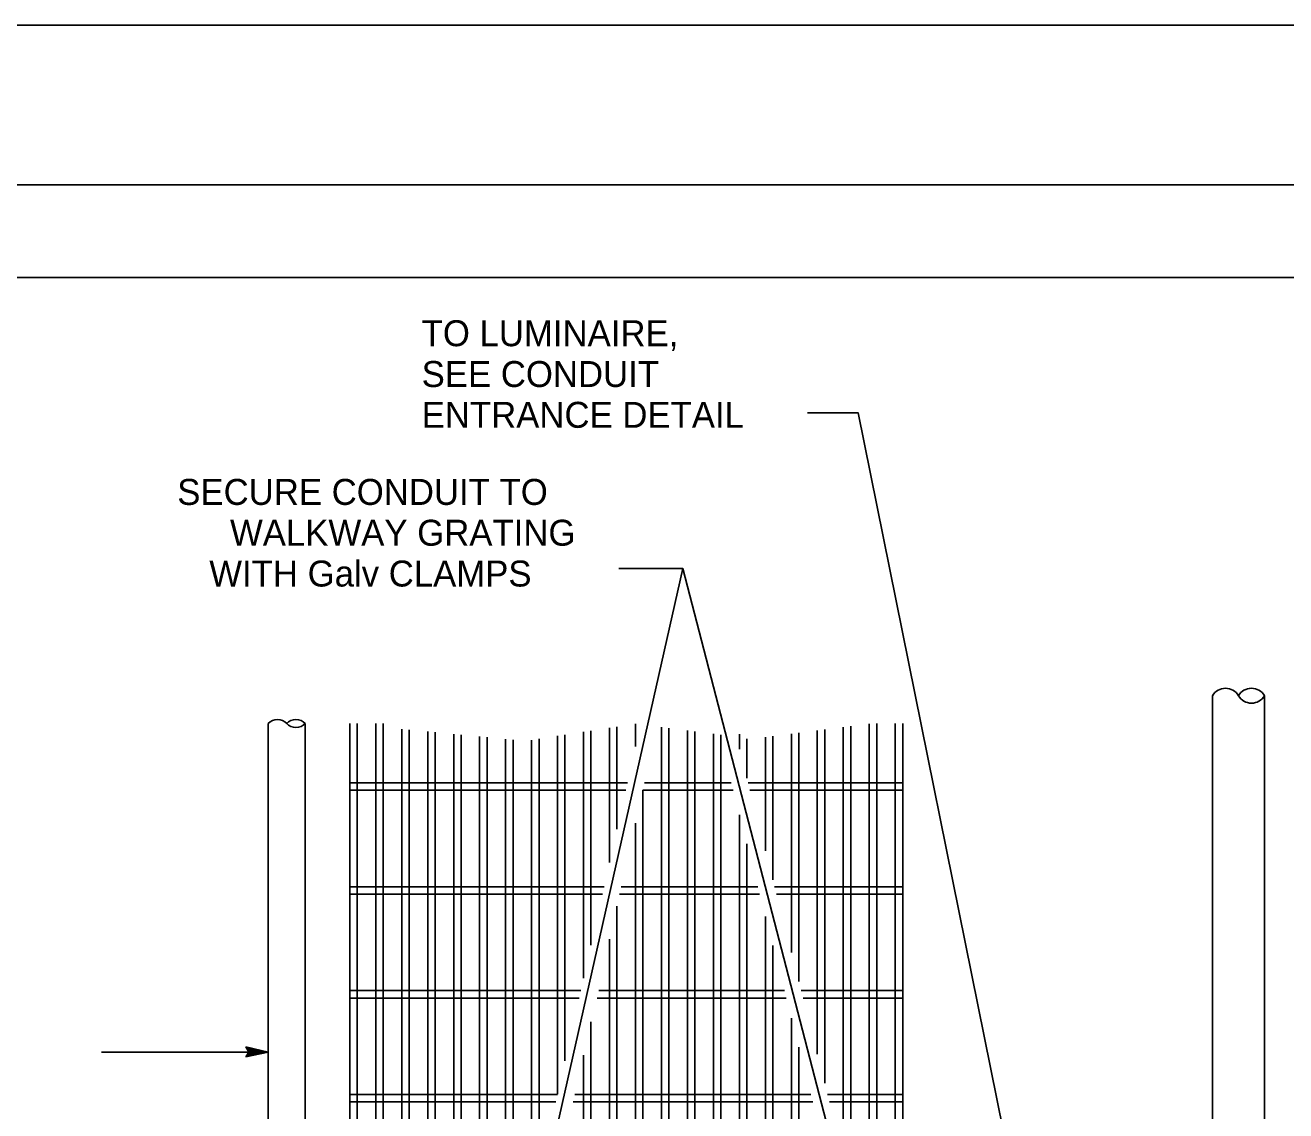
# Model space of a CAD drawing. Extents: x -894 to 866, y -472 to 714.
# Drawn here: x -269.4 to 70.3, y 420.9 to 713.6 of the extents above; entities that cross this region are included whole.
import ezdxf

# ---------------------------------------------------------------- set-up
doc = ezdxf.new("R2010")
doc.units = 0
for name, color, linetype in [('56 Stage 3 Anno', 7, 'Continuous'), ('57 Undefined', 7, 'Continuous'), ('60 Nongeo Data', 7, 'Continuous'), ('border_PLOTTING-ELEMENTS', 7, 'Continuous'), ('border_rw_22x34_Cut_Lines', 7, 'Continuous'), ('border_SHEET', 7, 'Continuous')]:
    doc.layers.add(name, color=color, linetype=linetype)

msp = doc.modelspace()

# ---------------------------------------------------------------- linework, layer by layer
at = {"layer": '56 Stage 3 Anno'}
for p, q in [((-130.15, 399.06), (-92.18, 567.12)), ((-109.44, 567.12), (-92.18, 567.12)), ((-48.72, 399.12), (-92.18, 567.12)), ((-248.88, 436.71), (-203.98, 436.71)), ((-210, 435.47), (-209.18, 436.79)), ((-203.98, 436.71), (-210, 435.47)), ((-210, 435.47), (-210, 435.47)), ((-209.18, 436.79), (-209.96, 438.14)), ((-209.96, 438.14), (-209.96, 438.14)), ((-209.96, 438.14), (-203.98, 436.71)), ((-205.37, 436.73), (-209.76, 435.83)), ((-209.75, 437.79), (-205.36, 436.74)), ((-206.74, 436.76), (-209.58, 436.17)), ((-209.52, 437.42), (-206.74, 436.76)), ((-209.35, 437.07), (-208.13, 436.78)), ((-208.13, 436.78), (-209.34, 436.53)), ((-203.98, 436.71), (-203.98, 436.71))]:
    msp.add_line(p, q, dxfattribs=at)
msp.add_lwpolyline([(-58.63, 609.1), (-44.99, 609.1), (-2.46, 398.84)], dxfattribs=at)
at = {"layer": '60 Nongeo Data'}
for p, q in [((50.52, 235.84), (50.52, 532.84)), ((64.52, 235.84), (64.52, 532.84)), ((-203.98, 416.34), (-203.98, 525.34)), ((-193.98, 416.34), (-193.98, 525.34)), ((-181.98, 401.2), (-181.98, 525.34)), ((-179.98, 398.39), (-179.98, 525.34)), ((-174.98, 399.73), (-174.98, 525.34)), ((-172.98, 399.73), (-172.98, 525.34)), ((-167.98, 398.84), (-167.98, 523.82)), ((-165.98, 398.84), (-165.98, 523.63)), ((-116.98, 465.6), (-116.98, 523.38)), ((-111.98, 487.91), (-111.98, 524.17)), ((-109.98, 496.83), (-109.98, 524.48)), ((-104.98, 519.13), (-104.98, 525.23)), ((-97.98, 398.84), (-97.98, 524.34)), ((-95.98, 398.84), (-95.98, 524.09)), ((-90.98, 398.84), (-90.98, 523.45)), ((-88.98, 398.84), (-88.98, 523.19)), ((-55.98, 436.24), (-55.98, 523.44)), ((-53.98, 428.41), (-53.98, 523.69)), ((-48.98, 408.85), (-48.98, 524.34)), ((-46.98, 399.12), (-46.98, 524.59)), ((-41.98, 399.12), (-41.98, 525.23)), ((-39.98, 399.12), (-39.98, 525.34)), ((-34.98, 398.84), (-34.98, 525.34)), ((-32.98, 398.84), (-32.98, 525.34)), ((-160.98, 398.84), (-160.98, 523.15)), ((-158.98, 398.84), (-158.98, 522.96)), ((-153.98, 398.84), (-153.98, 522.48)), ((-151.98, 398.84), (-151.98, 522.29)), ((-146.98, 398.84), (-146.98, 521.82)), ((-144.98, 398.84), (-144.98, 521.63)), ((-139.98, 398.84), (-139.98, 521.15)), ((-137.98, 399.06), (-137.98, 520.96)), ((-132.98, 399.06), (-132.98, 520.87)), ((-130.98, 403.16), (-130.98, 521.19)), ((-125.98, 425.46), (-125.98, 521.97)), ((-123.98, 434.38), (-123.98, 522.28)), ((-118.98, 456.68), (-118.98, 523.07)), ((-83.98, 398.84), (-83.98, 522.56)), ((-81.98, 398.84), (-81.98, 522.3)), ((-76.98, 518.41), (-76.98, 522.45)), ((-74.98, 510.59), (-74.98, 521.22)), ((-69.98, 491.02), (-69.98, 521.64)), ((-67.98, 483.2), (-67.98, 521.9)), ((-62.98, 463.63), (-62.98, 522.54)), ((-60.98, 455.8), (-60.98, 522.8)), ((-181.98, 509.34), (-107.18, 509.34)), ((-181.98, 507.34), (-107.63, 507.34)), ((-102.99, 507.34), (-78.67, 507.34)), ((-102.98, 398.84), (-102.98, 507.35)), ((-102.54, 509.34), (-79.18, 509.34)), ((-74.66, 509.34), (-32.98, 509.34)), ((-74.15, 507.34), (-32.98, 507.34)), ((-76.98, 398.84), (-76.98, 500.72)), ((-104.98, 398.84), (-104.98, 498.43)), ((-74.98, 398.84), (-74.98, 492.9)), ((-181.98, 481.34), (-113.46, 481.34)), ((-181.98, 479.34), (-113.9, 479.34)), ((-109.26, 479.34), (-71.52, 479.34)), ((-108.81, 481.34), (-72.03, 481.34)), ((-67.51, 481.34), (-32.98, 481.34)), ((-67, 479.34), (-32.98, 479.34)), ((-109.98, 398.84), (-109.98, 476.12)), ((-69.98, 398.84), (-69.98, 473.33)), ((-111.98, 398.84), (-111.98, 467.2)), ((-67.98, 398.84), (-67.98, 465.51)), ((-181.98, 453.34), (-119.73, 453.34)), ((-114.84, 453.34), (-64.87, 453.34)), ((-60.35, 453.34), (-32.98, 453.34)), ((-181.98, 451.34), (-120.18, 451.34)), ((-115.3, 451.34), (-64.36, 451.34)), ((-59.84, 451.34), (-32.98, 451.34)), ((-62.98, 398.84), (-62.98, 445.94)), ((-116.98, 398.84), (-116.98, 444.9)), ((-118.98, 398.84), (-118.98, 435.98)), ((-60.98, 398.84), (-60.98, 438.11)), ((-181.98, 425.34), (-126.01, 425.34)), ((-121.37, 425.34), (-57.72, 425.34)), ((-53.2, 425.34), (-32.98, 425.34)), ((-181.98, 423.34), (-126.46, 423.34)), ((-121.82, 423.34), (-57.21, 423.34)), ((-52.69, 423.34), (-32.98, 423.34))]:
    msp.add_line(p, q, dxfattribs=at)
for centre, radius, start, end in [((54.02, 530.81), 4.04, 30.0503, 149.9497), ((61.02, 530.81), 4.04, 30.0503, 149.9497), ((61.02, 534.86), 4.04, 210.0503, 329.9497), ((-201.48, 522.96), 3.45, 43.4994, 136.5006), ((-196.48, 522.96), 3.45, 43.4994, 136.5006), ((-196.48, 527.71), 3.45, 223.4994, 316.5006)]:
    msp.add_arc(centre, radius, start, end, dxfattribs=at)
at = {"layer": 'border_PLOTTING-ELEMENTS'}
for points in [[(-894.04, -472.44), (865.96, -472.44), (865.96, 713.56), (-894.04, 713.56)], [(-864.04, 670.56), (835.96, 670.56), (835.96, -429.44), (-864.04, -429.44)]]:
    msp.add_lwpolyline(points, close=True, dxfattribs=at)
at = {"layer": 'border_rw_22x34_Cut_Lines'}
msp.add_lwpolyline([(-864.04, 670.56), (835.96, 670.56), (835.96, -429.44), (-864.04, -429.44)], close=True, dxfattribs=at)
at = {"layer": 'border_SHEET'}
msp.add_line((-814.04, 645.56), (810.96, 645.56), dxfattribs=at)

# ---------------------------------------------------------------- texts
at = {"layer": '57 Undefined'}
for s, p in [('TO LUMINAIRE,', (-162.61, 627.04)), ('SEE CONDUIT', (-162.61, 616.04)), ('ENTRANCE DETAIL', (-162.61, 605.04)), ('SECURE CONDUIT TO', (-228.47, 584.26)), ('WALKWAY GRATING', (-214.26, 573.26)), ('WITH Galv CLAMPS', (-219.85, 562.26))]:
    msp.add_text(s, height=7, dxfattribs=at).set_placement(p)

doc.saveas('drawing.dxf')
